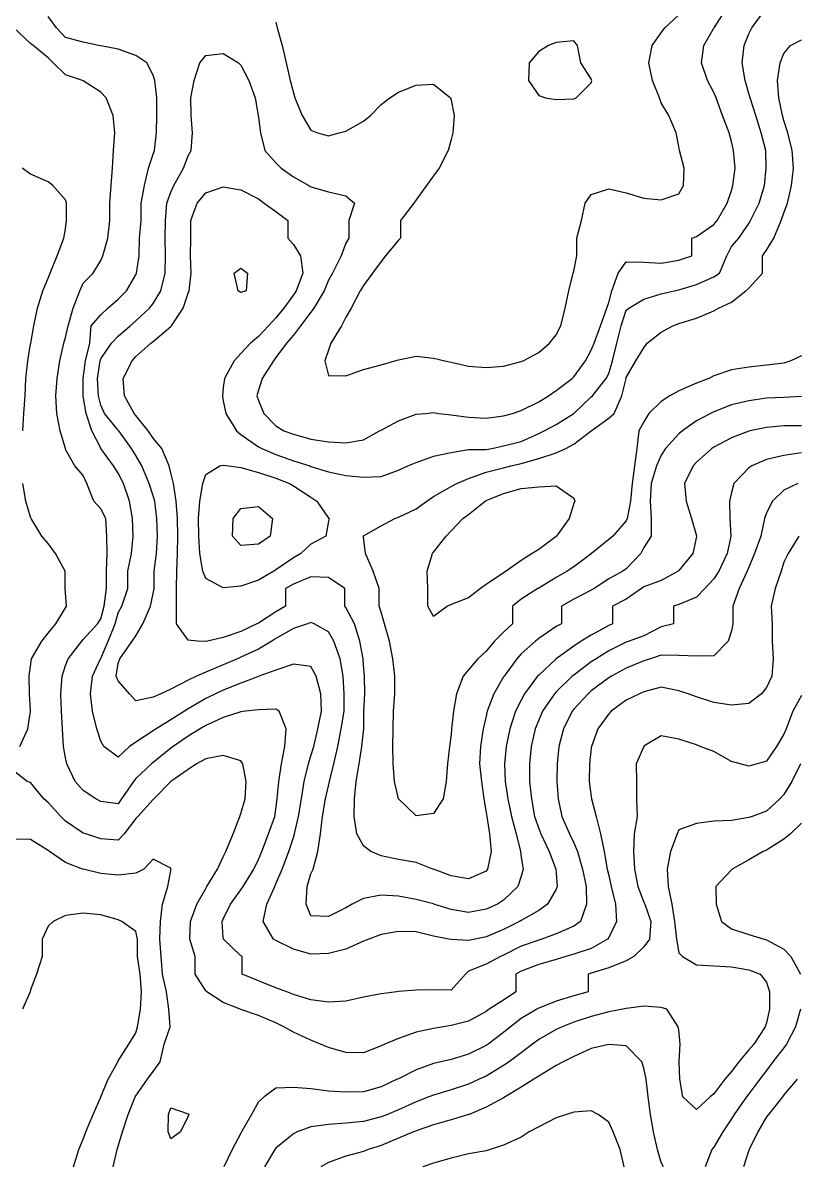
# Model space of a CAD drawing. Header units: inches. Extents: x 450896 to 463247, y 7386701 to 7399440.
# Drawn here: x 454049 to 455342, y 7396433 to 7398342 of the extents above; entities that cross this region are included whole.
import ezdxf

# ---------------------------------------------------------------- set-up
doc = ezdxf.new("R2010")
doc.units = ezdxf.units.IN
doc.header["$MEASUREMENT"] = 0

msp = doc.modelspace()

# ---------------------------------------------------------------- linework, layer by layer
for points, elevation in [([(454842.4, 7396869.4), (454823.6, 7396861.1), (454794.4, 7396855.6), (454765.1, 7396860.4), (454736.4, 7396869.4), (454735.8, 7396869.6), (454706.5, 7396877.3), (454677.2, 7396882.7), (454647.9, 7396884.2), (454618.6, 7396878.7), (454599.9, 7396869.4), (454589.3, 7396863.4), (454560.1, 7396848.9), (454530.8, 7396849.6), (454522.7, 7396869.4), (454524.7, 7396898.7), (454530.8, 7396919.7), (454534.4, 7396928), (454542.1, 7396957.3), (454547, 7396986.6), (454550.3, 7397015.9), (454555.2, 7397045.1), (454560.1, 7397067.1), (454561.7, 7397074.4), (454568.8, 7397103.7), (454575.7, 7397133), (454581.5, 7397162.3), (454586.3, 7397191.6), (454586.2, 7397220.9), (454584.5, 7397250.2), (454579.4, 7397279.4), (454569.3, 7397308.7), (454560.1, 7397324.4), (454536.1, 7397338), (454530.8, 7397339.9), (454524.8, 7397338), (454501.5, 7397330.2), (454472.2, 7397313), (454465.6, 7397308.7), (454442.9, 7397295.3), (454413.6, 7397282), (454407.9, 7397279.4), (454384.3, 7397269.1), (454355, 7397257.2), (454339.3, 7397250.2), (454325.8, 7397243.6), (454296.5, 7397228.6), (454279.9, 7397220.9), (454267.2, 7397215.1), (454237.9, 7397208.9), (454227.6, 7397220.9), (454208.6, 7397242.3), (454205.3, 7397250.2), (454208.6, 7397271.5), (454211.4, 7397279.4), (454232.1, 7397308.7), (454237.9, 7397317.7), (454249.5, 7397338), (454262.4, 7397367.3), (454267.2, 7397388.6), (454268.5, 7397396.6), (454268.6, 7397425.9), (454272.8, 7397455.2), (454274.2, 7397484.5), (454273.4, 7397513.7), (454269.6, 7397543), (454267.2, 7397551.7), (454260.6, 7397572.3), (454248, 7397601.6), (454237.9, 7397619.2), (454230.6, 7397630.9), (454209.5, 7397660.2), (454208.6, 7397661.3), (454185.9, 7397689.5), (454179.3, 7397703.4), (454175.7, 7397718.8), (454173.7, 7397748), (454178.3, 7397777.3), (454179.3, 7397780.6), (454197.3, 7397806.6), (454208.6, 7397818.3), (454228.7, 7397835.9), (454237.9, 7397844.2), (454260.9, 7397865.2), (454267.2, 7397873), (454280, 7397894.5), (454286.9, 7397923.8), (454287.7, 7397953), (454287.2, 7397982.3), (454287.9, 7398011.6), (454290.1, 7398040.9), (454296.5, 7398059.3), (454301.5, 7398070.2), (454317.7, 7398099.5), (454325.8, 7398120.1), (454330.5, 7398128.8), (454332.8, 7398158.1), (454330.7, 7398187.3), (454330.1, 7398216.6), (454335.6, 7398245.9), (454345.3, 7398275.2), (454355, 7398287.7), (454384.3, 7398291.2), (454409.9, 7398275.2), (454413.6, 7398271.4), (454426.9, 7398245.9), (454437.5, 7398216.6), (454442.4, 7398187.3), (454442.9, 7398184), (454446.2, 7398158.1), (454453.5, 7398128.8), (454472.2, 7398108.1), (454481, 7398099.5), (454501.5, 7398084.6), (454527.3, 7398070.2), (454530.8, 7398067.9), (454560.1, 7398060), (454589.3, 7398052.9), (454603.8, 7398040.9), (454594, 7398011.6), (454594, 7397982.3), (454589.3, 7397973.9), (454581.2, 7397953), (454566.7, 7397923.8), (454560.1, 7397911.9), (454552.7, 7397894.5), (454535.6, 7397865.2), (454530.8, 7397858.7), (454513.4, 7397835.9), (454501.5, 7397820.2), (454489.9, 7397806.6), (454472.2, 7397782.7), (454468.1, 7397777.3), (454449.1, 7397748), (454442.9, 7397728.4), (454440.5, 7397718.8), (454442.9, 7397711.1), (454452.1, 7397689.5), (454472.2, 7397668.5), (454485.7, 7397660.2), (454501.5, 7397654.5), (454530.8, 7397646.4), (454560.1, 7397641.8), (454589.3, 7397640.4), (454618.6, 7397645.4), (454645.5, 7397660.2), (454647.9, 7397661.7), (454677.2, 7397676.8), (454706.5, 7397687.9), (454723.1, 7397689.5), (454735.8, 7397690.8), (454744.6, 7397689.5), (454765.1, 7397687), (454794.4, 7397683.1), (454823.6, 7397681.4), (454852.9, 7397685.2), (454867.7, 7397689.5), (454882.2, 7397694.4), (454911.5, 7397708.6), (454927.8, 7397718.8), (454940.8, 7397727.5), (454967.7, 7397748), (454970.1, 7397750.3), (454989.5, 7397777.3), (454999.4, 7397795.2), (455004.5, 7397806.6), (455015.1, 7397835.9), (455025.2, 7397865.2), (455028.6, 7397874.6), (455034, 7397894.5), (455044.6, 7397923.8), (455057.9, 7397943), (455087.2, 7397942.1), (455116.5, 7397940.7), (455145.8, 7397945.6), (455167.7, 7397953), (455167.7, 7397982.3), (455175.1, 7397985.3), (455204.4, 7398005.4), (455210.1, 7398011.6), (455226.5, 7398040.9), (455233.7, 7398062.2), (455236.2, 7398070.2), (455239.9, 7398099.5), (455237, 7398128.8), (455233.7, 7398143.7), (455229.9, 7398158.1), (455218.7, 7398187.3), (455208, 7398216.6), (455204.4, 7398225.9), (455193.8, 7398245.9), (455183.9, 7398275.2), (455187.8, 7398304.5), (455204.4, 7398333.3), (455204.6, 7398333.8), (455223.9, 7398363.1)], 880), ([(454826.2, 7396928), (454823.6, 7396924.6), (454794.4, 7396911.6), (454765.1, 7396916.5), (454735.8, 7396927.5), (454734.4, 7396928), (454706.5, 7396938.8), (454677.2, 7396943.9), (454647.9, 7396950.2), (454630.7, 7396957.3), (454618.6, 7396966.8), (454607.7, 7396986.6), (454603.2, 7397015.9), (454603.4, 7397045.1), (454606.4, 7397074.4), (454611.6, 7397103.7), (454615.9, 7397133), (454618.6, 7397157.7), (454619.2, 7397162.3), (454619.2, 7397191.6), (454620.6, 7397220.9), (454620.2, 7397250.2), (454618.6, 7397268.7), (454617.9, 7397279.4), (454612.6, 7397308.7), (454603.6, 7397338), (454589.3, 7397365.2), (454587.3, 7397367.3), (454587.3, 7397396.6), (454560.1, 7397415.1), (454530.8, 7397416.4), (454501.5, 7397404.2), (454488.2, 7397396.6), (454488.2, 7397367.3), (454472.2, 7397357.8), (454442.9, 7397339.1), (454440.5, 7397338), (454413.6, 7397325.1), (454384.3, 7397314.7), (454358.1, 7397308.7), (454355, 7397308), (454341, 7397308.7), (454325.8, 7397310.4), (454306.1, 7397338), (454306, 7397367.3), (454306, 7397396.6), (454306.7, 7397425.9), (454307.9, 7397455.2), (454308.1, 7397484.5), (454307.5, 7397513.7), (454305.7, 7397543), (454300.8, 7397572.3), (454296.5, 7397590.3), (454293.6, 7397601.6), (454281.3, 7397630.9), (454267.2, 7397648.2), (454258.5, 7397660.2), (454237.9, 7397685.7), (454235.2, 7397689.5), (454219, 7397718.8), (454217.1, 7397748), (454231.8, 7397777.3), (454237.9, 7397784.3), (454263.1, 7397806.6), (454267.2, 7397809.8), (454296.5, 7397834.6), (454297.8, 7397835.9), (454317, 7397865.2), (454325.8, 7397890.4), (454327.1, 7397894.5), (454330.8, 7397923.8), (454329.7, 7397953), (454330, 7397982.3), (454330, 7398011.6), (454340.6, 7398040.9), (454355, 7398057.9), (454384.3, 7398068.2), (454413.6, 7398063.3), (454442.9, 7398048.1), (454452.8, 7398040.9), (454472.2, 7398027), (454492.1, 7398011.6), (454492.1, 7397982.3), (454501.5, 7397971.5), (454513.4, 7397953), (454517.3, 7397923.8), (454505.9, 7397894.5), (454501.5, 7397887.5), (454485.7, 7397865.2), (454472.2, 7397849.1), (454459.7, 7397835.9), (454442.9, 7397817.8), (454429.6, 7397806.6), (454413.6, 7397789.3), (454402.2, 7397777.3), (454386, 7397748), (454384.3, 7397733), (454382.8, 7397718.8), (454384.3, 7397710.7), (454388.4, 7397689.5), (454406.1, 7397660.2), (454413.6, 7397654.3), (454442.9, 7397633.8), (454448.4, 7397630.9), (454472.2, 7397620.8), (454501.5, 7397610.4), (454528.9, 7397601.6), (454530.8, 7397600.9), (454560.1, 7397591.7), (454589.3, 7397585.6), (454618.6, 7397582.9), (454647.9, 7397584.2), (454677.2, 7397594.4), (454693, 7397601.6), (454706.5, 7397607.6), (454735.8, 7397617.7), (454765.1, 7397624.3), (454794.4, 7397628.9), (454823.6, 7397629), (454833.2, 7397630.9), (454852.9, 7397635.2), (454882.2, 7397642.5), (454911.5, 7397656.1), (454920.7, 7397660.2), (454940.8, 7397671), (454970.1, 7397689.2), (454970.3, 7397689.5), (454999.4, 7397716.9), (455001.3, 7397718.8), (455024.2, 7397748), (455028.6, 7397756.2), (455034.9, 7397777.3), (455042, 7397806.6), (455049.1, 7397835.9), (455057.9, 7397861.8), (455062.3, 7397865.2), (455087.2, 7397880.1), (455116.5, 7397889), (455138.1, 7397894.5), (455145.8, 7397896.2), (455175.1, 7397904.8), (455204.4, 7397917.5), (455214, 7397923.8), (455225.8, 7397953), (455233.7, 7397968.4), (455246, 7397982.3), (455262.9, 7398006.9), (455265.7, 7398011.6), (455280.3, 7398040.9), (455288.8, 7398070.2), (455291.8, 7398099.5), (455291, 7398128.8), (455283.3, 7398158.1), (455274.7, 7398187.3), (455264.9, 7398216.6), (455262.9, 7398224.1), (455256.4, 7398245.9), (455251.9, 7398275.2), (455255, 7398304.5), (455262.9, 7398323.7), (455267.8, 7398333.8), (455289.7, 7398363.1)], 900), ([(454472.2, 7398343.4), (454474.1, 7398333.8), (454482.4, 7398304.5), (454489.5, 7398275.2), (454496.3, 7398245.9), (454501.5, 7398225.1), (454504.1, 7398216.6), (454516, 7398187.3), (454530.8, 7398162.6), (454541.7, 7398158.1), (454560.1, 7398153.3), (454578, 7398158.1), (454589.3, 7398161.3), (454618.6, 7398177.7), (454630.2, 7398187.3), (454647.9, 7398205.7), (454662.7, 7398216.6), (454677.2, 7398226.5), (454706.5, 7398238.1), (454735.8, 7398239.4), (454763.8, 7398216.6), (454765.1, 7398212.7), (454770, 7398187.3), (454768.1, 7398158.1), (454765.1, 7398147.2), (454760.1, 7398128.8), (454745.4, 7398099.5), (454735.8, 7398086.3), (454723.7, 7398070.2), (454706.5, 7398046.2), (454702.9, 7398040.9), (454680.3, 7398011.6), (454680.3, 7397982.3), (454677.2, 7397978.7), (454655.3, 7397953), (454647.9, 7397943.5), (454633.7, 7397923.8), (454618.6, 7397903), (454613.2, 7397894.5), (454598, 7397865.2), (454589.3, 7397850.2), (454581.6, 7397835.9), (454564.3, 7397806.6), (454560.1, 7397795), (454554, 7397777.3), (454560.1, 7397752.6), (454589.3, 7397752.3), (454618.6, 7397762.7), (454647.9, 7397770.4), (454670.9, 7397777.3), (454677.2, 7397779.2), (454706.5, 7397784.9), (454735.8, 7397781.8), (454754.4, 7397777.3), (454765.1, 7397775.1), (454794.4, 7397768.2), (454823.6, 7397766.4), (454852.9, 7397768.6), (454882.2, 7397776.1), (454885.3, 7397777.3), (454911.5, 7397791.3), (454929.8, 7397806.6), (454940.8, 7397821), (454948.4, 7397835.9), (454955.9, 7397865.2), (454961.9, 7397894.5), (454969.2, 7397923.8), (454970.1, 7397927), (454975.2, 7397953), (454975.2, 7397982.3), (454982.9, 7398011.6), (454989.4, 7398040.9), (454999.4, 7398055.2), (455028.6, 7398064.8), (455057.9, 7398058.2), (455087.2, 7398049.4), (455116.5, 7398046.2), (455145.8, 7398056.4), (455153.8, 7398070.2), (455154.8, 7398099.5), (455147, 7398128.8), (455145.8, 7398135.6), (455141.5, 7398158.1), (455129.2, 7398187.3), (455116.5, 7398208.6), (455113.2, 7398216.6), (455101.7, 7398245.9), (455095.7, 7398275.2), (455101.2, 7398304.5), (455116.5, 7398325.7), (455122.5, 7398333.8), (455145.8, 7398355.8)], 860), ([(454805.2, 7396810.8), (454794.4, 7396808.4), (454765.1, 7396810.1), (454761.3, 7396810.8), (454735.8, 7396815.9), (454706.5, 7396823.1), (454677.2, 7396823.4), (454647.9, 7396818.8), (454627.7, 7396810.8), (454618.6, 7396807.5), (454589.3, 7396794.3), (454560.1, 7396786.8), (454530.8, 7396785.9), (454501.5, 7396793.9), (454472.2, 7396808.4), (454468.2, 7396810.8), (454450.8, 7396840.1), (454457.2, 7396869.4), (454470.2, 7396898.7), (454472.2, 7396903.2), (454482.7, 7396928), (454493.7, 7396957.3), (454501.5, 7396980.5), (454503.5, 7396986.6), (454510.2, 7397015.9), (454514.8, 7397045.1), (454519.3, 7397074.4), (454526.5, 7397103.7), (454530.8, 7397117.3), (454535.5, 7397133), (454542.3, 7397162.3), (454548.5, 7397191.6), (454547.4, 7397220.9), (454539.6, 7397250.2), (454530.8, 7397266.4), (454501.5, 7397270.6), (454472.2, 7397260.2), (454443.9, 7397250.2), (454442.9, 7397249.9), (454413.6, 7397238.6), (454384.3, 7397227), (454371, 7397220.9), (454355, 7397213.2), (454325.8, 7397195.7), (454319.2, 7397191.6), (454296.5, 7397177.2), (454271.9, 7397162.3), (454267.2, 7397159.1), (454237.9, 7397139.9), (454227.7, 7397133), (454208.6, 7397114.9), (454184.7, 7397133), (454179.3, 7397141.7), (454172.7, 7397162.3), (454165.6, 7397191.6), (454162.4, 7397220.9), (454165.7, 7397250.2), (454179, 7397279.4), (454179.3, 7397279.9), (454191.7, 7397308.7), (454203.4, 7397338), (454208.6, 7397356.1), (454214.5, 7397367.3), (454224.7, 7397396.6), (454224.7, 7397425.9), (454230.7, 7397455.2), (454233.6, 7397484.5), (454232.7, 7397513.7), (454227.6, 7397543), (454217.4, 7397572.3), (454208.6, 7397589.8), (454200.9, 7397601.6), (454179.7, 7397630.9), (454179.3, 7397631.3), (454164.6, 7397660.2), (454154.8, 7397689.5), (454150, 7397718.4), (454149.9, 7397718.8), (454150, 7397724.7), (454150.2, 7397748), (454154, 7397777.3), (454161.1, 7397806.6), (454163.4, 7397835.9), (454179.3, 7397854.2), (454191, 7397865.2), (454208.6, 7397880.5), (454222.5, 7397894.5), (454237.9, 7397921), (454239, 7397923.8), (454243.5, 7397953), (454244.4, 7397982.3), (454246.9, 7398011.6), (454246.9, 7398040.9), (454252.3, 7398070.2), (454259.4, 7398099.5), (454267.2, 7398122.8), (454269.4, 7398128.8), (454272.7, 7398158.1), (454273.3, 7398187.3), (454273.1, 7398216.6), (454269.7, 7398245.9), (454267.2, 7398254.9), (454256.3, 7398275.2), (454237.9, 7398287.7), (454208.6, 7398298), (454179.3, 7398303.6), (454175.6, 7398304.5), (454150, 7398309.8), (454120.7, 7398317.6), (454105.5, 7398333.8), (454091.5, 7398352.5)], 860), ([(454674.2, 7396723), (454647.9, 7396719.3), (454618.6, 7396713.6), (454589.3, 7396707.3), (454560.1, 7396705.5), (454530.8, 7396709.5), (454501.5, 7396718.5), (454490.4, 7396723), (454472.2, 7396729.3), (454442.9, 7396740.9), (454415.6, 7396752.3), (454415.6, 7396781.6), (454413.6, 7396782.8), (454384.6, 7396810.8), (454384.3, 7396813.8), (454382.5, 7396840.1), (454384.3, 7396844.1), (454396.5, 7396869.4), (454413.6, 7396893.3), (454417.3, 7396898.7), (454435.3, 7396928), (454442.9, 7396943.7), (454448.4, 7396957.3), (454460, 7396986.6), (454470.2, 7397015.9), (454472.2, 7397028.1), (454474.4, 7397045.1), (454477.3, 7397074.4), (454481.3, 7397103.7), (454486.9, 7397133), (454489.4, 7397162.3), (454477.9, 7397191.6), (454472.2, 7397194.9), (454442.9, 7397194.3), (454421.6, 7397191.6), (454413.6, 7397190.6), (454384.3, 7397181.2), (454355, 7397167.9), (454345.7, 7397162.3), (454325.8, 7397149.8), (454300.5, 7397133), (454296.5, 7397130.1), (454267.2, 7397106.2), (454264.2, 7397103.7), (454237.9, 7397079.3), (454233.9, 7397074.4), (454214.2, 7397045.1), (454208.6, 7397037.1), (454179.3, 7397040.8), (454170.9, 7397045.1), (454150, 7397059), (454136.6, 7397074.4), (454122.9, 7397103.7), (454120.7, 7397113.6), (454117.1, 7397133), (454115.6, 7397162.3), (454113.7, 7397191.6), (454112.5, 7397220.9), (454114.8, 7397250.2), (454120.7, 7397268), (454124.9, 7397279.4), (454147.7, 7397308.7), (454150, 7397311.4), (454173.9, 7397338), (454179.3, 7397346.2), (454185.3, 7397367.3), (454189, 7397396.6), (454189, 7397425.9), (454190, 7397455.2), (454189.8, 7397484.5), (454187.8, 7397513.7), (454179.3, 7397529.7), (454168.1, 7397543), (454156.1, 7397572.3), (454150, 7397585.4), (454135.9, 7397601.6), (454120.7, 7397629.1), (454120.2, 7397630.9), (454111.4, 7397660.2), (454105.8, 7397689.5), (454104.1, 7397718.8), (454106.4, 7397748), (454110.8, 7397777.3), (454117.7, 7397806.6), (454120.7, 7397816.3), (454124.7, 7397835.9), (454133.4, 7397865.2), (454144.6, 7397894.5), (454150, 7397907.2), (454166.7, 7397923.8), (454179.3, 7397945), (454182.8, 7397953), (454191.5, 7397982.3), (454194.6, 7398011.6), (454194.6, 7398040.9), (454197, 7398070.2), (454199.1, 7398099.5), (454200.6, 7398128.8), (454202.9, 7398158.1), (454200.3, 7398187.3), (454188.4, 7398216.6), (454179.3, 7398226.4), (454150, 7398245.5), (454149.1, 7398245.9), (454120.7, 7398255.3), (454099.7, 7398275.2), (454091.5, 7398283.6), (454066.2, 7398304.5), (454062.2, 7398307.6), (454034.1, 7398333.8)], 840), ([(454752, 7397045.1), (454735.8, 7397021), (454706.5, 7397017), (454677.2, 7397045.1), (454677.2, 7397045.2), (454670.2, 7397074.4), (454668, 7397103.7), (454667.4, 7397133), (454668, 7397162.3), (454669, 7397191.6), (454670.8, 7397220.9), (454670.8, 7397250.2), (454667.7, 7397279.4), (454661.9, 7397308.7), (454653.9, 7397338), (454647.9, 7397357.3), (454645.1, 7397367.3), (454645.1, 7397396.6), (454634.8, 7397425.9), (454621.9, 7397455.2), (454618.6, 7397483.3), (454618.1, 7397484.5), (454618.6, 7397484.7), (454647.9, 7397501.7), (454671, 7397513.7), (454677.2, 7397515.8), (454706.5, 7397529.8), (454724.6, 7397543), (454735.8, 7397550.7), (454765.1, 7397567.4), (454774.6, 7397572.3), (454794.4, 7397580.5), (454823.6, 7397591.4), (454852.9, 7397598.7), (454864.7, 7397601.6), (454882.2, 7397605.6), (454911.5, 7397613.9), (454940.8, 7397623.3), (454957.1, 7397630.9), (454970.1, 7397637.8), (454999.4, 7397660.1), (454999.4, 7397660.2), (455028.6, 7397681.3), (455037.9, 7397689.5), (455050.5, 7397718.8), (455057.6, 7397748), (455057.9, 7397749.6), (455074, 7397777.3), (455087.2, 7397799.2), (455092.8, 7397806.6), (455116.5, 7397825.4), (455135.9, 7397835.9), (455145.8, 7397839.7), (455175.1, 7397848.8), (455204.4, 7397860.6), (455212.3, 7397865.2), (455233.7, 7397875.6), (455258, 7397894.5), (455262.9, 7397898.7), (455285.8, 7397923.8), (455285.8, 7397953), (455292.2, 7397962.4), (455304.8, 7397982.3), (455316.7, 7398011.6), (455321.5, 7398024.7), (455327.4, 7398040.9), (455334.3, 7398070.2), (455337.4, 7398099.5), (455335.3, 7398128.8), (455327.8, 7398158.1), (455321.5, 7398179.2), (455319.2, 7398187.3), (455312.9, 7398216.6), (455310.9, 7398245.9), (455315.4, 7398275.2), (455321.5, 7398291), (455332.5, 7398304.5), (455350.8, 7398313.5)], 920), ([(454970.1, 7398215.1), (454974.4, 7398216.6), (454999.4, 7398242.1), (455000.4, 7398245.9), (454999.4, 7398248.5), (454982.1, 7398275.2), (454976.2, 7398304.5), (454970.1, 7398311.9), (454940.8, 7398309.4), (454928.1, 7398304.5), (454911.5, 7398294.3), (454895.4, 7398275.2), (454894.7, 7398245.9), (454911.5, 7398220.9), (454922.8, 7398216.6), (454940.8, 7398214), (454970.1, 7398215.1)], 840), ([(454049, 7397660.2), (454051, 7397689.5), (454053.1, 7397718.8), (454053.9, 7397748), (454057.3, 7397777.3), (454062.2, 7397805), (454062.4, 7397806.6), (454067.8, 7397835.9), (454073.8, 7397865.2), (454082.5, 7397894.5), (454091.5, 7397915.4), (454094.8, 7397923.8), (454106.7, 7397953), (454117.7, 7397982.3), (454120.7, 7397997.8), (454121.9, 7398011.6), (454121.9, 7398040.9), (454120.7, 7398046.3), (454099.2, 7398070.2), (454091.5, 7398076.4), (454062.2, 7398089), (454048, 7398099.5)], 820), ([(454422.7, 7397894.5), (454413.6, 7397891.4), (454409, 7397894.5), (454402.7, 7397923.8), (454413.6, 7397932.4), (454424.8, 7397923.8), (454422.7, 7397894.5)], 920), ([(455350.8, 7397785.5), (455332.8, 7397777.3), (455321.5, 7397773.6), (455292.2, 7397769.8), (455262.9, 7397766.5), (455233.7, 7397762.5), (455204.4, 7397752.1), (455195.8, 7397748), (455175.1, 7397740.2), (455145.8, 7397727.1), (455131, 7397718.8), (455116.5, 7397709.5), (455095.9, 7397689.5), (455087.2, 7397675.4), (455078.8, 7397660.2), (455075.8, 7397630.9), (455071.7, 7397601.6), (455068, 7397572.3), (455064.9, 7397543), (455059.4, 7397513.7), (455057.9, 7397509.7), (455035.3, 7397484.5), (455028.6, 7397478.7), (454999.8, 7397455.2), (454999.4, 7397454.8), (454970.1, 7397433.1), (454958.9, 7397425.9), (454940.8, 7397415.4), (454911.5, 7397397.6), (454909.9, 7397396.6), (454882.2, 7397379.1), (454867.9, 7397367.3), (454867.9, 7397338), (454852.9, 7397323.6), (454837.5, 7397308.7), (454823.6, 7397292.3), (454810, 7397279.4), (454794.4, 7397260.7), (454785.4, 7397250.2), (454774, 7397220.9), (454769.2, 7397191.6), (454765.9, 7397162.3), (454765.1, 7397152.7), (454762.4, 7397133), (454759.1, 7397103.7), (454756.8, 7397074.4), (454752, 7397045.1)], 920), ([(455350.8, 7397717.7), (455321.5, 7397715.9), (455292.2, 7397715.1), (455262.9, 7397710.7), (455233.7, 7397703.8), (455204.4, 7397692.3), (455198.7, 7397689.5), (455175.1, 7397677), (455151.7, 7397660.2), (455145.8, 7397655.2), (455123.5, 7397630.9), (455116.5, 7397619.5), (455108.2, 7397601.6), (455099.3, 7397572.3), (455098, 7397543), (455099.5, 7397513.7), (455099.4, 7397484.5), (455087.2, 7397465.2), (455082, 7397455.2), (455057.9, 7397429.8), (455052, 7397425.9), (455028.6, 7397412.8), (455004.2, 7397396.6), (454999.4, 7397393.8), (454970.1, 7397378.9), (454949.4, 7397367.3), (454949.4, 7397338), (454940.8, 7397333.1), (454911.5, 7397313.3), (454905.9, 7397308.7), (454882.2, 7397287.5), (454874.9, 7397279.4), (454853.6, 7397250.2), (454852.9, 7397249.1), (454836.6, 7397220.9), (454825.6, 7397191.6), (454823.6, 7397183.5), (454818.5, 7397162.3), (454814.1, 7397133), (454812.8, 7397103.7), (454815.9, 7397074.4), (454819.7, 7397045.1), (454823.6, 7397022.6), (454824.7, 7397015.9), (454829.4, 7396986.6), (454831.8, 7396957.3), (454826.2, 7396928)], 900), ([(455350.8, 7397668.7), (455321.5, 7397668.4), (455292.2, 7397666), (455264.6, 7397660.2), (455262.9, 7397659.8), (455233.7, 7397648.6), (455204.4, 7397633.2), (455201.1, 7397630.9), (455175.1, 7397607.7), (455169.9, 7397601.6), (455155.1, 7397572.3), (455157.8, 7397543), (455167.1, 7397513.7), (455175.1, 7397485.1), (455175.2, 7397484.5), (455175.1, 7397483.6), (455169.4, 7397455.2), (455145.8, 7397427.1), (455144.4, 7397425.9), (455116.5, 7397410), (455087.2, 7397399.6), (455083.6, 7397396.6), (455057.9, 7397379), (455034.8, 7397367.3), (455034.8, 7397338), (455028.6, 7397335), (454999.4, 7397318.7), (454982.4, 7397308.7), (454970.1, 7397300.6), (454940.8, 7397279.5), (454940.7, 7397279.4), (454911.5, 7397252.2), (454909.7, 7397250.2), (454887.8, 7397220.9), (454882.2, 7397210.3), (454873, 7397191.6), (454863, 7397162.3), (454856.9, 7397133), (454854.5, 7397103.7), (454855.6, 7397074.4), (454860, 7397045.1), (454865.8, 7397015.9), (454874, 7396986.6), (454880.9, 7396957.3), (454882.2, 7396947), (454885.4, 7396928), (454882.2, 7396916.2), (454876.8, 7396898.7), (454852.9, 7396875.8), (454842.4, 7396869.4)], 880), ([(455350.8, 7397623.5), (455321.5, 7397619.3), (455292.2, 7397612.2), (455268, 7397601.6), (455262.9, 7397598.3), (455237.6, 7397572.3), (455233.7, 7397557.4), (455230.3, 7397543), (455231.3, 7397513.7), (455232.6, 7397484.5), (455226.6, 7397455.2), (455212.7, 7397425.9), (455204.4, 7397412.8), (455189.3, 7397396.6), (455175.1, 7397382.6), (455145.8, 7397369.9), (455137.1, 7397367.3), (455137.1, 7397338), (455116.5, 7397332.5), (455087.2, 7397317.6), (455062.5, 7397308.7), (455057.9, 7397307.1), (455028.6, 7397292.4), (455007.6, 7397279.4), (454999.4, 7397274), (454970.1, 7397252.1), (454967.7, 7397250.2), (454940.8, 7397224.4), (454937.7, 7397220.9), (454918, 7397191.6), (454911.5, 7397176.6), (454905.8, 7397162.3), (454899, 7397133), (454896.1, 7397103.7), (454896, 7397074.4), (454899.2, 7397045.1), (454904.7, 7397015.9), (454911.5, 7396995.6), (454915, 7396986.6), (454928.8, 7396957.3), (454940.2, 7396928), (454940.8, 7396920.9), (454942.5, 7396898.7), (454940.8, 7396894.3), (454926.1, 7396869.4), (454911.5, 7396858.6), (454882.2, 7396841.8), (454879.3, 7396840.1), (454852.9, 7396827.2), (454823.6, 7396814.6), (454805.2, 7396810.8)], 860), ([(454468.9, 7397425.9), (454442.9, 7397410.8), (454413.6, 7397400.6), (454384.3, 7397398.2), (454355, 7397413.5), (454350.1, 7397425.9), (454344.9, 7397455.2), (454343.6, 7397484.5), (454343, 7397513.7), (454345, 7397543), (454349.8, 7397572.3), (454355, 7397587.4), (454378.5, 7397601.6), (454384.3, 7397603.2), (454393.3, 7397601.6), (454413.6, 7397598.9), (454442.9, 7397590.9), (454472.2, 7397581.3), (454495.2, 7397572.3), (454501.5, 7397568.5), (454530.8, 7397549.4), (454540.6, 7397543), (454560.1, 7397514.6), (454561.3, 7397513.7), (454560.1, 7397509.2), (454555.9, 7397484.5), (454530.8, 7397470.9), (454513.9, 7397455.2), (454501.5, 7397447.8), (454472.2, 7397428), (454468.9, 7397425.9)], 920), ([(454044.1, 7397133), (454057.3, 7397162.3), (454062.2, 7397191), (454062.2, 7397191.6), (454062.2, 7397193.1), (454060.5, 7397220.9), (454059.6, 7397250.2), (454062.2, 7397266.9), (454063.8, 7397279.4), (454080.7, 7397308.7), (454091.5, 7397322.4), (454104.1, 7397338), (454120.7, 7397364.4), (454122.3, 7397367.3), (454120.7, 7397389.8), (454120, 7397396.6), (454120, 7397425.9), (454103.9, 7397455.2), (454091.5, 7397471.8), (454080.9, 7397484.5), (454063.2, 7397513.7), (454062.2, 7397516), (454054, 7397543), (454049.1, 7397572.3)], 820), ([(455344.7, 7397572.3), (455321.5, 7397561.4), (455302.3, 7397543), (455292.2, 7397523), (455289.1, 7397513.7), (455282.9, 7397484.5), (455272.4, 7397455.2), (455262.9, 7397432.4), (455260.2, 7397425.9), (455246.5, 7397396.6), (455236.3, 7397367.3), (455236.2, 7397338), (455233.7, 7397325.9), (455228, 7397308.7), (455204.4, 7397284.1), (455175.1, 7397283.6), (455145.8, 7397284.8), (455116.5, 7397285.4), (455098.3, 7397279.4), (455087.2, 7397275.8), (455057.9, 7397263.5), (455033.4, 7397250.2), (455028.6, 7397247.3), (454999.4, 7397225.6), (454994, 7397220.9), (454970.1, 7397195), (454967.4, 7397191.6), (454952.9, 7397162.3), (454945, 7397133), (454942.3, 7397103.7), (454942.1, 7397074.4), (454944.3, 7397045.1), (454950.4, 7397015.9), (454963.1, 7396986.6), (454970.1, 7396971.9), (454976.3, 7396957.3), (454984.9, 7396928), (454990.7, 7396898.7), (454991.4, 7396869.4), (454981.4, 7396840.1), (454970.1, 7396832.4), (454940.8, 7396819.8), (454917, 7396810.8), (454911.5, 7396809.2), (454882.2, 7396799.1), (454852.9, 7396784), (454847.7, 7396781.6), (454823.6, 7396769.2), (454794.4, 7396757.5), (454789.3, 7396752.3), (454765.1, 7396725.4), (454735.8, 7396726.1), (454706.5, 7396725.7), (454677.2, 7396723.3), (454674.2, 7396723)], 840), ([(454759.3, 7397367.3), (454735.8, 7397349.9), (454726.2, 7397367.3), (454726.2, 7397396.6), (454725.1, 7397425.9), (454733.9, 7397455.2), (454735.8, 7397457.3), (454756.6, 7397484.5), (454765.1, 7397493.3), (454784.8, 7397513.7), (454794.4, 7397520.6), (454822.1, 7397543), (454823.6, 7397544), (454852.9, 7397555.5), (454882.2, 7397563.9), (454911.5, 7397566.9), (454940.8, 7397568.2), (454970.1, 7397547.6), (454971.7, 7397543), (454970.1, 7397538.7), (454962.2, 7397513.7), (454941.4, 7397484.5), (454940.8, 7397484), (454911.5, 7397462.1), (454900.7, 7397455.2), (454882.2, 7397443.8), (454857.1, 7397425.9), (454852.9, 7397423), (454823.6, 7397403.7), (454814.1, 7397396.6), (454794.4, 7397381.2), (454765.1, 7397370.3), (454759.3, 7397367.3)], 940), ([(454462.5, 7397484.5), (454442.9, 7397470.8), (454413.6, 7397468.6), (454399.9, 7397484.5), (454401, 7397513.7), (454413.6, 7397530.3), (454442.9, 7397533.6), (454466.5, 7397513.7), (454462.5, 7397484.5)], 940), ([(455346.5, 7397484.5), (455328.7, 7397455.2), (455321.5, 7397440.9), (455316.7, 7397425.9), (455306.7, 7397396.6), (455300.1, 7397367.3), (455301.8, 7397338), (455301.8, 7397308.7), (455303.4, 7397279.4), (455301.1, 7397250.2), (455292.2, 7397231.1), (455284, 7397220.9), (455262.9, 7397204.7), (455233.7, 7397202.1), (455204.4, 7397206.3), (455175.1, 7397215.9), (455161.5, 7397220.9), (455145.8, 7397225.7), (455116.5, 7397231.9), (455087.2, 7397224), (455079.9, 7397220.9), (455057.9, 7397210.1), (455032.4, 7397191.6), (455028.6, 7397187.6), (455010.3, 7397162.3), (454999.8, 7397133), (454999.4, 7397129.9), (454996.3, 7397103.7), (454995.9, 7397074.4), (454999.4, 7397049.1), (455000, 7397045.1), (455007.4, 7397015.9), (455015.1, 7396986.6), (455021, 7396957.3), (455026.2, 7396928), (455028.6, 7396917.1), (455032.6, 7396898.7), (455039.7, 7396869.4), (455041.4, 7396840.1), (455028.6, 7396813.4), (455026.7, 7396810.8), (454999.4, 7396795.4), (454970.1, 7396785.5), (454957.1, 7396781.6), (454940.8, 7396776.9), (454911.5, 7396768.6), (454882.2, 7396757.3), (454873.3, 7396752.3), (454873.3, 7396723), (454852.9, 7396709.1), (454828.6, 7396693.7), (454823.6, 7396690.1), (454794.4, 7396673.6), (454765.1, 7396666.3), (454752.5, 7396664.4), (454735.8, 7396661.7), (454706.5, 7396655.6), (454677.2, 7396644.5), (454654.2, 7396635.1), (454647.9, 7396632.4), (454618.6, 7396621), (454589.3, 7396621.2), (454560.1, 7396629.5), (454547, 7396635.1), (454530.8, 7396642), (454501.5, 7396655.6), (454485.4, 7396664.4), (454472.2, 7396670.9), (454442.9, 7396683.2), (454413.6, 7396693.1), (454412.3, 7396693.7), (454384.3, 7396705), (454356.7, 7396723), (454355, 7396724.5), (454337.1, 7396752.3), (454337.1, 7396781.6), (454328.4, 7396810.8), (454329.6, 7396840.1), (454340.2, 7396869.4), (454355, 7396895.7), (454357, 7396898.7), (454374.4, 7396928), (454384.3, 7396948.4), (454388.7, 7396957.3), (454400.6, 7396986.6), (454411.8, 7397015.9), (454413.6, 7397021), (454420.6, 7397045.1), (454422.7, 7397074.4), (454417, 7397103.7), (454413.6, 7397108.7), (454384.3, 7397117.9), (454355, 7397112), (454339.7, 7397103.7), (454325.8, 7397094.6), (454296.8, 7397074.4), (454296.5, 7397074.2), (454268.3, 7397045.1), (454267.2, 7397044.1), (454241.4, 7397015.9), (454237.9, 7397012.4), (454218.6, 7396986.6), (454208.6, 7396976.3), (454179.3, 7396978.3), (454154.3, 7396986.6), (454150, 7396988.2), (454120.7, 7397008.2), (454112.6, 7397015.9), (454091.5, 7397039), (454084.5, 7397045.1), (454062.2, 7397072.5), (454056.5, 7397074.4), (454032.9, 7397092.7)], 820), ([(455350.8, 7397218.2), (455336.4, 7397191.6), (455325.2, 7397162.3), (455321.5, 7397153.1), (455309.2, 7397133), (455292.2, 7397108.4), (455277, 7397103.7), (455262.9, 7397099.9), (455248.2, 7397103.7), (455233.7, 7397107.9), (455204.4, 7397124.3), (455181.7, 7397133), (455175.1, 7397135.3), (455145.8, 7397144.8), (455116.5, 7397150.5), (455087.2, 7397133.2), (455087, 7397133), (455074.5, 7397103.7), (455074.8, 7397074.4), (455075.1, 7397045.1), (455076.2, 7397015.9), (455071.1, 7396986.6), (455070, 7396957.3), (455071.5, 7396928), (455077.4, 7396898.7), (455087.2, 7396872.8), (455088.7, 7396869.4), (455098.8, 7396840.1), (455096.9, 7396810.8), (455087.2, 7396797.8), (455070.8, 7396781.6), (455057.9, 7396774.3), (455028.6, 7396762.9), (454999.4, 7396753.7), (454994.3, 7396752.3), (454994.3, 7396723), (454970.1, 7396715.9), (454940.8, 7396707.2), (454911.5, 7396695.3), (454908.3, 7396693.7), (454882.2, 7396678.4), (454864.3, 7396664.4), (454852.9, 7396654.6), (454827.2, 7396635.1), (454823.6, 7396632.8), (454794.4, 7396618.8), (454765.1, 7396609.9), (454748, 7396605.8), (454735.8, 7396602.9), (454706.5, 7396592.5), (454677.2, 7396577.6), (454675.1, 7396576.6), (454647.9, 7396564.2), (454618.6, 7396555.6), (454589.3, 7396554.8), (454560.1, 7396557), (454530.8, 7396560.4), (454501.5, 7396563.1), (454472.2, 7396561.5), (454452.3, 7396547.3), (454442.9, 7396538.9), (454431.2, 7396518), (454414.9, 7396488.7), (454413.6, 7396486.5), (454399.2, 7396459.4), (454384.9, 7396430.1)], 800), ([(455348.9, 7397103.7), (455334.7, 7397074.4), (455321.5, 7397052.5), (455314.7, 7397045.1), (455292.2, 7397024.7), (455268.5, 7397015.9), (455262.9, 7397014), (455233.7, 7397009.1), (455204.4, 7397007.9), (455175.1, 7397004), (455145.8, 7396993.4), (455142.9, 7396986.6), (455132.1, 7396957.3), (455126.2, 7396928), (455127.8, 7396898.7), (455133.9, 7396869.4), (455138.6, 7396840.1), (455141.9, 7396810.8), (455145.8, 7396787.9), (455151.9, 7396781.6), (455175.1, 7396767.9), (455204.4, 7396766.3), (455233.7, 7396764.3), (455262.9, 7396759.8), (455281.7, 7396752.3), (455292.2, 7396739), (455297.2, 7396723), (455297.2, 7396693.7), (455292.2, 7396671.2), (455290.1, 7396664.4), (455270.9, 7396635.1), (455262.9, 7396625.6), (455246.3, 7396605.8), (455233.7, 7396589.4), (455222.5, 7396576.6), (455204.4, 7396552.1), (455198.4, 7396547.3), (455175.1, 7396526.2), (455152.7, 7396547.3), (455147.4, 7396576.6), (455146.6, 7396605.8), (455148.2, 7396635.1), (455145.8, 7396659.4), (455144.7, 7396664.4), (455125.7, 7396693.7), (455116.5, 7396696.8), (455087.2, 7396699), (455057.9, 7396694.8), (455052, 7396693.7), (455028.6, 7396689.1), (454999.4, 7396681.6), (454970.1, 7396671.9), (454951, 7396664.4), (454940.8, 7396659.7), (454911.5, 7396642.9), (454901, 7396635.1), (454882.2, 7396620.9), (454862.3, 7396605.8), (454852.9, 7396599.4), (454823.6, 7396581.9), (454812, 7396576.6), (454794.4, 7396568.2), (454765.1, 7396559), (454735.8, 7396550.2), (454728.1, 7396547.3), (454706.5, 7396539.1), (454677.2, 7396525.4), (454658.6, 7396518), (454647.9, 7396513.9), (454618.6, 7396505.8), (454589.3, 7396503.2), (454560.1, 7396501.3), (454530.8, 7396497.4), (454507.8, 7396488.7), (454501.5, 7396485.6), (454472.2, 7396461.5), (454470.4, 7396459.4), (454453, 7396430.1)], 780), ([(455350.8, 7397004.9), (455332.3, 7396986.6), (455321.5, 7396977.8), (455292.2, 7396959.7), (455287, 7396957.3), (455262.9, 7396943.4), (455235.2, 7396928), (455233.7, 7396926.7), (455207.5, 7396898.7), (455208.1, 7396869.4), (455217.1, 7396840.1), (455233.7, 7396828.2), (455262.9, 7396818.5), (455288.5, 7396810.8), (455292.2, 7396809.9), (455321.5, 7396793.9), (455332.9, 7396781.6), (455349, 7396752.3)], 760), ([(454200.1, 7396430.1), (454206.9, 7396459.4), (454208.6, 7396465), (454215.7, 7396488.7), (454225.1, 7396518), (454237, 7396547.3), (454237.9, 7396548.8), (454257.4, 7396576.6), (454267.2, 7396589.4), (454278.6, 7396605.8), (454285.2, 7396635.1), (454295.7, 7396664.4), (454293.1, 7396693.7), (454289.3, 7396723), (454282.8, 7396752.3), (454280.5, 7396781.6), (454278.1, 7396810.8), (454279.1, 7396840.1), (454282.6, 7396869.4), (454291.7, 7396898.7), (454296.5, 7396925.8), (454296.8, 7396928), (454296.5, 7396929.2), (454267.2, 7396944.6), (454251.5, 7396928), (454237.9, 7396920.9), (454208.6, 7396917.7), (454179.3, 7396920.7), (454150, 7396927.6), (454149, 7396928), (454120.7, 7396939), (454093.8, 7396957.3), (454091.5, 7396959.1), (454062.2, 7396977.6), (454032.9, 7396978)], 800), ([(454134, 7396430.1), (454142.7, 7396459.4), (454150, 7396476.8), (454154.6, 7396488.7), (454166.8, 7396518), (454179.3, 7396546.9), (454179.5, 7396547.3), (454191.9, 7396576.6), (454207.7, 7396605.8), (454208.6, 7396607.3), (454226.6, 7396635.1), (454237.9, 7396654.2), (454240.7, 7396664.4), (454245.6, 7396693.7), (454247.3, 7396723), (454245.1, 7396752.3), (454241, 7396781.6), (454241, 7396810.8), (454237.9, 7396823.8), (454214.6, 7396840.1), (454208.6, 7396842.9), (454179.3, 7396851.5), (454150, 7396854.1), (454120.7, 7396850.2), (454099.9, 7396840.1), (454091.5, 7396832.5), (454081.7, 7396810.8), (454081.7, 7396781.6), (454071.8, 7396752.3), (454062.2, 7396726.2), (454061.3, 7396723), (454048.7, 7396693.7)], 780), ([(455349.1, 7396693.7), (455340.6, 7396664.4), (455326, 7396635.1), (455321.5, 7396629.1), (455303.1, 7396605.8), (455292.2, 7396591.3), (455281.3, 7396576.6), (455262.9, 7396552.5), (455258.8, 7396547.3), (455238.1, 7396518), (455233.7, 7396510.6), (455219.6, 7396488.7), (455204.4, 7396463.4), (455201.2, 7396459.4), (455189.8, 7396430.1)], 760), ([(455119.9, 7396430.1), (455116.5, 7396437.7), (455110, 7396459.4), (455103.3, 7396488.7), (455098.2, 7396518), (455094.4, 7396547.3), (455091.1, 7396576.6), (455087.2, 7396595.2), (455083.7, 7396605.8), (455057.9, 7396632.6), (455028.6, 7396634.7), (454999.4, 7396628), (454970.1, 7396614.9), (454952.6, 7396605.8), (454940.8, 7396599.4), (454911.5, 7396581.7), (454903.4, 7396576.6), (454882.2, 7396563.3), (454855.4, 7396547.3), (454852.9, 7396545.7), (454823.6, 7396530.1), (454795.1, 7396518), (454794.4, 7396517.6), (454765.1, 7396508.8), (454735.8, 7396500.6), (454706.5, 7396490.5), (454702, 7396488.7), (454677.2, 7396478), (454647.9, 7396466.1), (454626.7, 7396459.4), (454618.6, 7396455.9), (454589.3, 7396447.9), (454560.1, 7396437.4), (454547.4, 7396430.1)], 760), ([(455343.5, 7396576.6), (455321.5, 7396550.8), (455318.8, 7396547.3), (455295.4, 7396518), (455292.2, 7396513.6), (455278, 7396488.7), (455263.4, 7396459.4), (455262.9, 7396458), (455253.8, 7396430.1)], 740), ([(454312.8, 7396488.7), (454296.5, 7396477.1), (454291.9, 7396488.7), (454292.7, 7396518), (454296.5, 7396528.9), (454325.8, 7396519), (454326.5, 7396518), (454325.8, 7396514.9), (454312.8, 7396488.7)], 820), ([(455054.4, 7396430.1), (455047.6, 7396459.4), (455036.2, 7396488.7), (455028.6, 7396504.7), (455011.2, 7396518), (454999.4, 7396523.7), (454970.1, 7396521.7), (454957.8, 7396518), (454940.8, 7396512.1), (454911.5, 7396496.9), (454895.5, 7396488.7), (454882.2, 7396480), (454852.9, 7396466.4), (454830.6, 7396459.4), (454823.6, 7396457), (454794.4, 7396452.2), (454765.1, 7396445), (454735.8, 7396436.5), (454718, 7396430.1)], 740)]:
    msp.add_lwpolyline(points, dxfattribs=dict(elevation=elevation))

doc.saveas('drawing.dxf')
